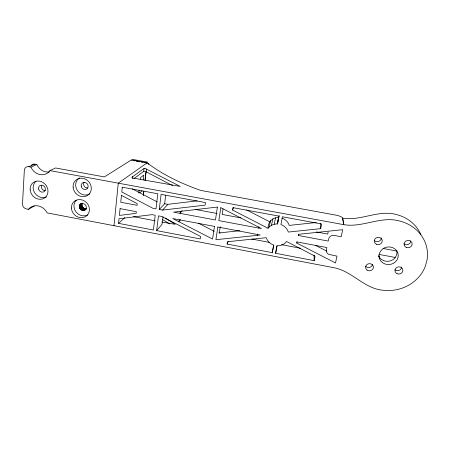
<?xml version="1.0" encoding="UTF-8"?>
<svg xmlns="http://www.w3.org/2000/svg" width="450" height="450" viewBox="0 0 450 450"><rect width="100%" height="100%" fill="white"/><g stroke="black" fill="none" stroke-linecap="round" stroke-linejoin="round"><path stroke-width="0.67" d="M86.344 208.924C82.316 214.065 75.758 205.149 82.086 203.057M86.192 208.626C83.396 209.239 80.752 205.74 82.305 203.271L79.869 204.936M298.294 235.474L298.519 234.321L342.72 229.697L341.196 236.722L334.232 235.429A4.719 4.421 -0.2 0 0 328.68 238.911L328.224 241.076L298.294 235.474L298.401 234.118M296.809 243.079L297.034 241.931L326.863 247.545L326.413 249.688A4.691 4.376 1.4 0 0 328.719 254.357L336.988 256.14L335.503 262.98L296.809 243.079L296.921 241.802M113.979 225.675L118.282 183.167L147.116 162.821L131.321 159.981L104.383 176.917L55.541 167.963L49.989 170.601A11.751 10.429 53.4 0 1 40.084 174.594A11.751 10.429 53.4 0 1 30.904 167.085L28.794 166.697A4.556 4.016 52.7 0 0 24.339 170.224L22.5 204.002A4.455 3.904 49 0 0 26.409 208.935L28.474 209.334A11.7 10.277 47.4 0 1 47.154 212.901L334.491 267.823C352.671 271.463 364.702 289.221 383.861 290.312A38.548 35.291 -6.5 0 0 425.391 266.091L427.112 259.566A38.548 35.291 -6.5 0 0 400.764 221.349C381.589 215.224 363.037 227.919 343.851 224.679L49.989 170.601M118.564 223.363L119.042 218.739L152.061 214.656L155.205 215.246L153.411 230.006L118.564 223.363L124.751 217.716M132.114 178.234L132.249 176.996L143.438 168.874L144.968 168.368L180.231 186.418L136.232 178.633C135.472 178.104 131.153 178.504 132.249 176.996M132.283 178.104L132.418 176.867M132.48 177.964L132.615 176.726M138.853 192.943L139.168 190.148M140.338 179.674L140.574 177.576L143.803 175.106L143.263 179.91M133.914 178.605L143.696 171.428L144.028 168.514M143.286 195.283L143.679 191.818M145.102 179.347L145.896 172.423M146.925 163.417L147.083 162.034L132.778 159.463L131.524 160.256M143.398 195.379L143.871 191.222M145.058 180.833L146.087 171.827M172.547 185.586L146.374 171.928L146.706 169.014M148.466 164.554L148.596 163.429L146.756 163.097M156.656 230.625L158.468 215.859L161.775 216.484L200.548 236.436L200.188 238.922L156.656 230.625L162.079 224.218L163.018 216.731M159.255 209.464L161.111 194.383L205.476 202.573L205.104 205.144L162.574 210.083L159.255 209.464L164.649 203.732L165.69 195.39M179.19 219.757L178.926 221.743L180.495 219.696M180.315 211.348L180.045 213.356L182.171 210.679M220.264 226.778L219.313 232.914L239.957 230.698M223.037 208.879L222.176 214.431L240.868 217.907M227.093 244.052L227.458 241.746L266.287 237.69C267.429 241.121 270.186 243.968 273.656 245.053L272.261 252.658L227.093 244.052L228.189 241.526M232.526 210.015L232.903 207.636L278.961 216.135L277.526 223.926C273.949 223.802 270.163 225.309 268.054 228.291L232.526 210.015L233.679 207.675M257.428 234.478L257.276 235.339L257.676 233.994M258.699 227.177L258.548 228.043L258.941 226.744M275.625 253.299L277.031 245.728L277.386 245.779A11.531 10.924 12.2 0 0 285.474 242.713L286.487 241.47L315.045 256.157L314.123 260.64L275.625 253.299L276.964 245.976M278.82 217.553L279.197 215.499M148.596 163.429L148.517 163.839C164.07 175.511 182.419 183.977 200.768 190.429L335.762 215.1A6.885 1.778 11.7 0 1 342.658 217.924L343.851 224.679M272.261 252.658L273.718 245.362M277.526 223.926L278.691 218.188M277.166 223.881L278.471 217.507C272.216 217.406 267.998 222.041 268.054 228.291M320.704 228.645L321.654 224.016L282.392 216.765L280.941 224.601C284.445 225.686 287.229 228.583 288.354 232.059L320.704 228.645L320.501 223.369M328.146 231.964L327.707 234.062L316.333 231.941M274.179 224.229L275.591 217.845M271.412 225.304L272.919 218.891M269.049 227.031L270.641 220.567M162.574 210.083L167.85 204.328L197.106 200.88M139.703 192.853L142.014 190.89M84.909 209.953C88.689 207.506 84.139 201.409 80.629 204.053M83.796 210.347L86.816 208.254M84.116 210.302L86.254 208.856M83.239 210.42L85.753 208.688M83.481 210.414L85.877 208.693M82.333 210.308L84.864 208.603M82.581 210.358L84.983 208.643M82.907 210.381L85.309 208.659M82.018 210.178L84.431 208.463M81.585 210.004L83.886 208.243M81.698 210.077L84.111 208.361M80.893 209.576L83.317 207.866M81.186 209.756L83.604 208.046M80.696 209.407L83.121 207.697M80.803 209.481L83.228 207.776M80.224 208.896L82.654 207.197M145.924 162.844L147.083 162.034M80.471 209.143L82.896 207.439M80.072 208.688L82.502 206.989M80.156 208.783L82.586 207.084M79.734 208.086L82.17 206.393M79.914 208.384L82.35 206.685M79.639 207.849L82.074 206.156M79.701 207.962L82.136 206.269M79.453 207.067L81.894 205.386M79.459 207.191L81.9 205.509M79.56 207.518L81.996 205.83M79.431 206.618L81.872 204.936M79.425 206.949L81.866 205.262M79.442 206.167L81.883 204.368M79.414 206.286L81.855 204.609M79.701 205.2L82.136 203.535M79.605 205.419L82.103 203.648M79.538 205.734L81.979 204.064M80.021 204.66L82.086 203.13M28.474 209.334L34.341 205.959M30.904 167.085L36.844 164.531A11.498 10.237 53.6 0 0 49.5 171.894M28.794 166.697L34.774 164.149L36.844 164.531M143.696 171.428L144.641 171.276L146.374 171.928M316.294 222.497L289.254 225.399C288.18 222.047 285.497 219.246 282.111 218.199M133.582 160.622L134.955 160.869M136.328 161.117L139.753 161.736M141.126 161.977L142.498 162.225M143.865 162.472L145.237 162.72M164.649 203.732L167.85 204.328M195.604 209.492L216.951 213.463M383.141 248.496L396.782 251.044C397.575 254.216 395.803 257.49 393.328 259.425A9.489 8.702 -6.7 0 1 378.636 255.78L379.609 258.924A9.636 8.82 -6.4 0 0 388.952 264.561A9.636 8.82 -6.4 0 0 397.884 258.069L398.272 255.319A9.636 8.82 -6.4 0 0 389.846 246.954A9.636 8.82 -6.4 0 0 379.395 253.485L379.029 256.23L379.609 258.924M378.996 254.407L395.303 257.468M133.442 216.675L155.149 220.776M161.933 222.058L175.219 224.331L165.302 218.059M218.79 232.808L220.168 233.066M251.865 239.062L269.775 242.449M281.492 244.665L300.78 248.31M246.623 209.931L269.674 221.782M315.664 245.436L326.734 251.128M198.259 223.116L214.228 231.339M132.165 188.797L157.213 201.938M162.568 219.555L169.656 223.903M343.699 224.651L342.613 218.154C361.142 221.349 379.041 208.969 397.564 214.875A37.136 34.133 -7.1 0 1 420.891 234.737M314.111 255.094L314.123 260.64M45.428 190.637A3.639 3.229 50.5 0 1 41.546 185.676M87.666 187.971A3.662 3.319 49.6 0 1 84.139 186.064A3.662 3.319 49.6 0 1 84.212 182.177M31.326 165.279A4.461 3.943 52.9 0 1 34.774 164.149M89.797 193.928A9.54 8.634 49.5 0 1 77.259 190.389A9.54 8.634 49.5 0 1 79.47 177.924M87.626 214.976A9.416 8.477 46.7 0 1 76.022 211.905A9.416 8.477 46.7 0 1 76.297 200.177M46.395 196.937A9.473 8.387 50.4 0 1 34.796 193.033A9.473 8.387 50.4 0 1 36.051 181.215M410.692 240.936A3.977 3.639 -10.1 0 1 408.313 244.412A3.977 3.639 -10.1 0 1 403.976 243.821M372.521 264.409A3.853 3.538 -3.1 0 1 369.709 267.39A3.853 3.538 -3.1 0 1 365.647 266.181M401.541 266.929A3.909 3.549 -6.1 0 1 399.268 270.326A3.909 3.549 -6.1 0 1 394.988 269.786M381.24 237.96A3.921 3.628 -7.3 0 1 378.872 241.386A3.921 3.628 -7.3 0 1 374.597 240.733M120.088 208.637L119.385 215.426L136.17 213.334L136.356 211.697L120.088 208.637M121.455 195.379L120.746 202.258L137.064 205.312L137.25 203.67L121.455 195.379M122.299 187.217L121.804 191.987L152.826 208.26L155.981 208.851L157.809 193.77L122.299 187.217M214.476 226.395L212.558 239.051L172.688 218.537L214.476 226.395M217.412 207.073L215.449 219.977L173.52 212.136L217.412 207.073M217.845 227.031L215.899 239.704L260.297 235.018L217.845 227.031M220.815 207.692L218.829 220.612L261.428 228.578L220.815 207.692M81.197 186.216A3.701 3.353 49.5 0 0 86.906 188.876A3.701 3.353 49.5 0 0 85.843 182.728A3.701 3.353 49.5 0 0 81.197 186.216M38.571 188.927A3.679 3.257 50.4 0 0 44.201 191.559A3.679 3.257 50.4 0 0 43.042 185.49A3.679 3.257 50.4 0 0 38.571 188.927M73.108 187.256A9.641 8.713 49.3 0 0 87.396 195.519A9.641 8.713 49.3 0 0 86.096 179.482A9.641 8.713 49.3 0 0 73.108 187.256M71.415 207.996A9.518 8.556 46.6 0 0 85.23 216.776A9.518 8.556 46.6 0 0 84.645 201.094A9.518 8.556 46.6 0 0 71.415 207.996M30.156 189.675A9.574 8.46 50.3 0 0 44.055 198.292A9.574 8.46 50.3 0 0 42.986 182.486A9.574 8.46 50.3 0 0 30.156 189.675M406.176 247.365A4.039 3.69 -9.9 0 0 412.161 243.9A4.039 3.69 -9.9 0 0 406.058 240.969A4.039 3.69 -9.9 0 0 406.176 247.365M367.138 270.101A3.915 3.589 -2.8 0 0 373.393 267.66A3.915 3.589 -2.8 0 0 368.01 263.931A3.915 3.589 -2.8 0 0 367.138 270.101M397.035 273.656A3.966 3.6 -5.9 0 0 402.857 270.236A3.966 3.6 -5.9 0 0 396.793 267.424A3.966 3.6 -5.9 0 0 397.035 273.656M376.335 244.221A3.982 3.679 -7 0 0 382.258 240.862A3.982 3.679 -7 0 0 376.251 237.847A3.982 3.679 -7 0 0 376.335 244.221"/></g></svg>
